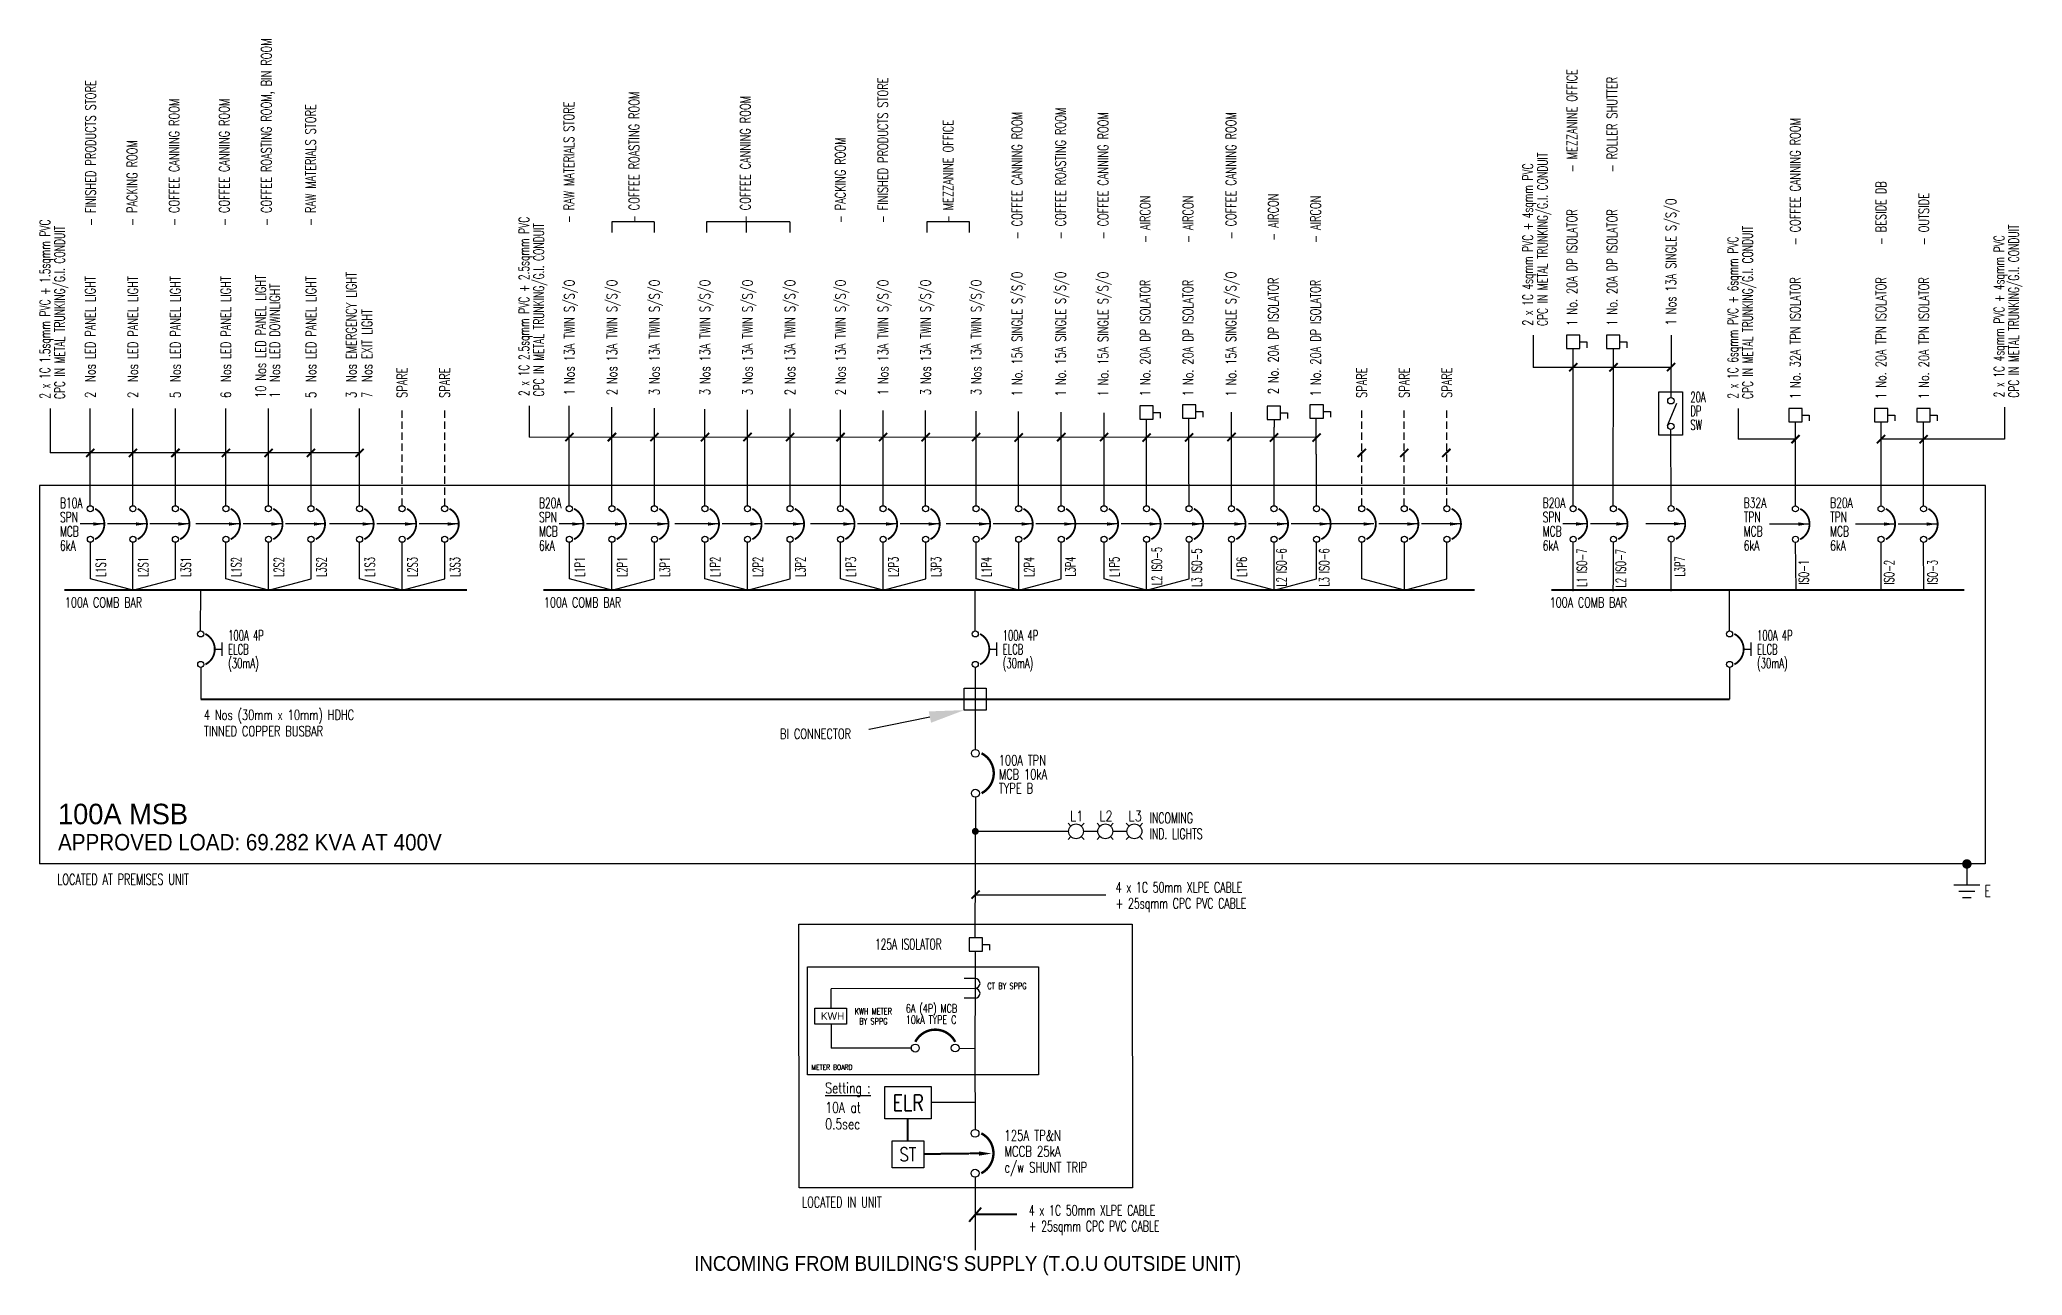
# Model space of a CAD drawing. Header units: millimetres. Extents: x 3957 to 37823, y 2026 to 23133.
import ezdxf
from ezdxf import colors
from ezdxf.entities.mleader import LeaderData, LeaderLine
from ezdxf.lldxf.tags import DXFTag
from ezdxf.math import Vec2, Vec3

# ---------------------------------------------------------------- set-up
doc = ezdxf.new("R2010")
doc.units = ezdxf.units.MM
doc.linetypes.add('DASHED', pattern=[0.75, 0.5, -0.25])
doc.linetypes.add('HIDDEN', pattern=[0.375, 0.25, -0.125])
for name, color, linetype in [('E-_-------_R-', 2, 'Continuous'), ('E-SLD-FRAME', 8, 'Continuous'), ('E-SLD-LEGENDF', 2, 'Continuous'), ('E-SLD-T1', 2, 'Continuous'), ('SLD', 2, 'Continuous'), ('SLD-LINE', 7, 'Continuous'), ('SLD-TXT', 7, 'Continuous'), ('TXT', 7, 'Continuous')]:
    doc.layers.add(name, color=color, linetype=linetype)
doc.styles.add('ARIAL', font='arial.ttf', dxfattribs={"width": 0.95})
doc.styles.add('ROMANS', font='romans.shx', dxfattribs={"width": 0.8})
doc.styles.add('SIMPLEX', font='simplex.shx', dxfattribs={"width": 0.75})
doc.styles.add('SLD-TXT', font='romans.shx', dxfattribs={"width": 0.75})
doc.styles.get("Standard").update_dxf_attribs({"font": 'arial.ttf'})
tags = doc.linetypes.add('CENTER', pattern=[2, 1.25, -0.25, 0.25, -0.25]).pattern_tags.tags
tags[10:11] = [DXFTag(74, 4), DXFTag(75, 0), DXFTag(340, '0'), DXFTag(46, 1.0), DXFTag(50, 0.0), DXFTag(44, 0.0), DXFTag(45, 0.0)]
tags[8:9] = [DXFTag(74, 4), DXFTag(75, 0), DXFTag(340, '0'), DXFTag(46, 1.0), DXFTag(50, 0.0), DXFTag(44, 0.0), DXFTag(45, 0.0)]
tags[6:7] = [DXFTag(74, 4), DXFTag(75, 0), DXFTag(340, '0'), DXFTag(46, 1.0), DXFTag(50, 0.0), DXFTag(44, 0.0), DXFTag(45, 0.0)]
tags[4:5] = [DXFTag(74, 4), DXFTag(75, 0), DXFTag(340, '0'), DXFTag(46, 1.0), DXFTag(50, 0.0), DXFTag(44, 0.0), DXFTag(45, 0.0)]
doc.dimstyles.new('A', dxfattribs={"dimtxt": 0.18, "dimasz": 150, "dimexe": 0.18, "dimexo": 0.0625, "dimgap": 0.09, "dimtad": 0, "dimtih": 1, "dimtoh": 1, "dimdec": 4, "dimzin": 0, "dimdsep": 46, "dimtxsty": 'Standard', "dimcen": 0.09, "dimadec": 0, "dimazin": 0, "dimtfac": 1, "dimtdec": 4, "dimtofl": 0, "dimtmove": 0, "dimatfit": 3, "dimfxl": 1, "dimtolj": 1, "dimtzin": 0, "dimarcsym": 0})

# ---------------------------------------------------------------- blocks, each defined once
blk = doc.blocks.new('MCCB')
at = {"color": 3}
for centre in [(-1, 548), (0, 49)]:
    blk.add_circle(centre, 49.5, dxfattribs=at)
at = {"layer": 'E-SLD-LEGENDF', "const_width": 30}
blk.add_lwpolyline([(77, 49, 0.611384), (77, 548)], format="xyb", dxfattribs=at)
blk = doc.blocks.new('RCCB')
at = {"color": 3}
for centre in [(-1, 548), (0, 49)]:
    blk.add_circle(centre, 49.5, dxfattribs=at)
at = {"layer": 'E-SLD-LEGENDF'}
blk.add_line((350, 190), (350, 408), dxfattribs=at)
at = {"layer": 'E-SLD-LEGENDF', "linetype": 'ByBlock'}
blk.add_line((230, 299), (350, 299), dxfattribs=at)
at = {"layer": 'E-SLD-LEGENDF', "const_width": 30}
blk.add_lwpolyline([(77, 49, 0.611384), (77, 548)], format="xyb", dxfattribs=at)
blk = doc.blocks.new('DP ISOL')
at = {"layer": 'SLD', "color": 3, "linetype": 'Continuous', "ltscale": 0.5}
for p, q in [((141, -289), (20, -289)), ((141, -141), (141, -289))]:
    blk.add_line(p, q, dxfattribs=at)
blk.add_lwpolyline([(0, 141), (0, -141), (282, -141), (282, 141)], close=True, dxfattribs=at)

msp = doc.modelspace()

# ---------------------------------------------------------------- linework, layer by layer
for p, q in [((13729, 20025), (14456, 20025)), ((13729, 20024), (13729, 19837)), ((14453, 20024), (14453, 19837)), ((15346, 20025), (16772, 20025)), ((15346, 20024), (15346, 19837)), ((16024, 20024), (16024, 19837)), ((16772, 20024), (16772, 19837)), ((19111, 20025), (19838, 20025)), ((19111, 20024), (19111, 19837)), ((19835, 20024), (19835, 19837)), ((31827, 18087), (31820, 17018)), ((25041, 16647), (25041, 16516)), ((33949, 16310), (32969, 16310)), ((19938, 11867), (19938, 11010)), ((19941, 10194), (19933, 7793)), ((19940, 8528), (22166, 8528)), ((19934, 7564), (19935, 7138)), ((17479, 6588), (17479, 6921)), ((17479, 6318), (17479, 5909)), ((18845, 5906), (17479, 5909)), ((19662, 5903), (19933, 5905)), ((19933, 5784), (19936, 4519))]:
    msp.add_line(p, q)
for points in [[(31616, 16380), (31616, 17120), (32017, 17120), (32017, 16380)], [(19751, 12053), (20123, 12053), (20123, 11681), (19751, 11681)], [(16923, 8025), (22619, 8025), (22626, 3519), (16930, 3519)]]:
    msp.add_lwpolyline(points, close=True)
at = {"color": 3}
msp.add_lwpolyline([(31764, 16541), (31920, 16923)], dxfattribs=at)
msp.add_lwpolyline([(17200, 6588), (17740, 6588), (17740, 6318), (17200, 6318)], close=True, dxfattribs=at)
at = {"layer": 'E-_-------_R-', "color": 0, "lineweight": 40}
for p, q in [((19835, 2945), (20039, 3182)), ((20649, 3063), (19937, 3063))]:
    msp.add_line(p, q, dxfattribs=at)
at = {"layer": 'E-_-------_R-', "color": 0, "linetype": 'HIDDEN', "lineweight": 40, "ltscale": 10}
for points in [[(18788, 4326), (18788, 4699)], [(20003, 4106), (19057, 4095)]]:
    msp.add_lwpolyline(points, dxfattribs=at)
at = {"layer": 'E-SLD-FRAME', "color": 7, "linetype": 'CENTER'}
for p, q in [((37192, 15517), (3957, 15517)), ((3957, 15517), (3957, 9053)), ((37189, 15517), (37188, 9053)), ((37188, 9053), (3957, 9053))]:
    msp.add_line(p, q, dxfattribs=at)
at = {"layer": 'E-SLD-FRAME', "color": 7, "linetype": 'CENTER', "ltscale": 1.5}
msp.add_lwpolyline([(17070, 7294), (21017, 7294), (21017, 5450), (17070, 5450)], close=True, dxfattribs=at)
at = {"layer": 'SLD', "color": 7}
for p, q in [((29465, 18084), (29465, 17536)), ((31827, 17536), (29465, 17536)), ((4137, 16833), (4137, 16074)), ((12320, 16879), (12320, 16344)), ((32969, 16834), (32969, 16310)), ((37516, 16856), (37516, 16309)), ((25768, 16337), (12320, 16344)), ((37516, 16309), (35409, 16308)), ((9421, 16074), (4137, 16074))]:
    msp.add_line(p, q, dxfattribs=at)
at = {"layer": 'SLD', "const_width": 33}
for points in [[(4377, 13732), (11259, 13732)], [(12559, 13732), (28467, 13732)], [(29775, 13733), (36831, 13732)], [(6708, 11867), (32823, 11867)]]:
    msp.add_lwpolyline(points, dxfattribs=at)
at = {"layer": 'SLD', "lineweight": -3}
for centre in [(31819, 16964), (31819, 16529)]:
    msp.add_circle(centre, 54.2, dxfattribs=at)
at = {"layer": 'SLD-LINE', "linetype": 'ByBlock'}
for p, q in [((30150, 15173), (30153, 17855)), ((30835, 15173), (30838, 17855)), ((4822, 15172), (4822, 16833)), ((5549, 15172), (5549, 16833)), ((6276, 15172), (6276, 16833)), ((7138, 15172), (7138, 16833)), ((7865, 15172), (7865, 16833)), ((9421, 15172), (9421, 16833)), ((13004, 15172), (13004, 16877)), ((13731, 15172), (13731, 16858)), ((14458, 15172), (14458, 16838)), ((15320, 15172), (15320, 16819)), ((16047, 15172), (16047, 16809)), ((16774, 15172), (16774, 16828)), ((17636, 15172), (17636, 16809)), ((18363, 15172), (18363, 16799)), ((19090, 15172), (19090, 16799)), ((19952, 15172), (19952, 16789)), ((22137, 15172), (22137, 16760)), ((24314, 15172), (24314, 16770)), ((33947, 15171), (33947, 16604)), ((35409, 15171), (35409, 16604)), ((36136, 15171), (36136, 16604)), ((31824, 15176), (31820, 16484)), ((6706, 13034), (6708, 13732)), ((19936, 13034), (19938, 13732)), ((32821, 13034), (32823, 13732))]:
    msp.add_line(p, q, dxfattribs=at)
at = {"layer": 'SLD-LINE', "linetype": 'DASHED'}
for p, q in [((8592, 15172), (8592, 16833)), ((20679, 15172), (20679, 16779)), ((21406, 15172), (21406, 16770)), ((22864, 15172), (22863, 16651)), ((23590, 15172), (23584, 16668)), ((25767, 15172), (25761, 16668)), ((25041, 15172), (25041, 16516))]:
    msp.add_line(p, q, dxfattribs=at)
at = {"layer": 'SLD-LINE', "linetype": 'DASHED', "ltscale": 250}
for p, q in [((10148, 15172), (10148, 16833)), ((10875, 15172), (10875, 16833)), ((26539, 15172), (26539, 16833)), ((27266, 15172), (27266, 16833)), ((27993, 15172), (27993, 16833))]:
    msp.add_line(p, q, dxfattribs=at)
at = {"layer": 'SLD-LINE'}
for p, q in [((4823, 13925), (4823, 14548)), ((5550, 13732), (5550, 14548)), ((6276, 13925), (6276, 14548)), ((7139, 13925), (7139, 14548)), ((7866, 13732), (7866, 14548)), ((8592, 13925), (8592, 14548)), ((9422, 13925), (9422, 14548)), ((10149, 13732), (10149, 14548)), ((10876, 13925), (10876, 14548)), ((13005, 13925), (13005, 14548)), ((13732, 13732), (13732, 14548)), ((14459, 13925), (14459, 14548)), ((15321, 13925), (15321, 14548)), ((16048, 13732), (16048, 14548)), ((16775, 13925), (16775, 14548)), ((17637, 13925), (17637, 14548)), ((18364, 13732), (18364, 14548)), ((19091, 13925), (19091, 14548)), ((19953, 13925), (19953, 14548)), ((20680, 13732), (20680, 14548)), ((21407, 13925), (21407, 14548)), ((22138, 13925), (22138, 14548)), ((22864, 13732), (22864, 14548)), ((23591, 13925), (23591, 14548)), ((24315, 13925), (24315, 14548)), ((25041, 13732), (25041, 14548)), ((25768, 13925), (25768, 14548)), ((26540, 13925), (26540, 14548)), ((27267, 13732), (27267, 14548)), ((27994, 13925), (27994, 14548)), ((30151, 13926), (30151, 14549)), ((30839, 13926), (30839, 14549)), ((31825, 13929), (31825, 14552)), ((33958, 13732), (33948, 14547)), ((35410, 13731), (35410, 14547)), ((36138, 13730), (36137, 14547)), ((5550, 13732), (4823, 13925)), ((5550, 13732), (6276, 13925)), ((7866, 13732), (7139, 13925)), ((7866, 13732), (8592, 13925)), ((10149, 13732), (9422, 13925)), ((10149, 13732), (10876, 13925)), ((13732, 13732), (13005, 13925)), ((13732, 13732), (14459, 13925)), ((16048, 13732), (15321, 13925)), ((16048, 13732), (16775, 13925)), ((18364, 13732), (17637, 13925)), ((18364, 13732), (19091, 13925)), ((20680, 13732), (19953, 13925)), ((20680, 13732), (21407, 13925)), ((22864, 13732), (22138, 13925)), ((22864, 13732), (23591, 13925)), ((25041, 13732), (24315, 13925)), ((25041, 13732), (25768, 13925)), ((27267, 13732), (26540, 13925)), ((27267, 13732), (27994, 13925)), ((30148, 13710), (30151, 13926)), ((30836, 13710), (30839, 13926)), ((31822, 13713), (31825, 13929))]:
    msp.add_line(p, q, dxfattribs=at)
at = {"layer": 'SLD-TXT', "const_width": 33.1}
for points in [[(30080, 17467), (30220, 17607)], [(30768, 17467), (30909, 17607)], [(31754, 17470), (31894, 17610)], [(12935, 16274), (13075, 16415)], [(13661, 16274), (13802, 16415)], [(14388, 16274), (14529, 16415)], [(15251, 16274), (15391, 16415)], [(15977, 16274), (16118, 16415)], [(16704, 16274), (16845, 16415)], [(17567, 16274), (17707, 16415)], [(18293, 16274), (18434, 16415)], [(19020, 16274), (19161, 16415)], [(19883, 16274), (20023, 16415)], [(20609, 16267), (20750, 16407)], [(21336, 16274), (21477, 16414)], [(22067, 16274), (22208, 16415)], [(22794, 16267), (22934, 16407)], [(23521, 16268), (23661, 16408)], [(24244, 16274), (24385, 16415)], [(24971, 16267), (25111, 16408)], [(25698, 16268), (25838, 16408)], [(33877, 16238), (34017, 16378)], [(35339, 16238), (35479, 16378)], [(36066, 16238), (36206, 16378)], [(4752, 16004), (4892, 16144)], [(5479, 16004), (5619, 16144)], [(6205, 16004), (6346, 16144)], [(7068, 16004), (7208, 16144)], [(7795, 16004), (7935, 16144)], [(8520, 16004), (8660, 16144)], [(9351, 16004), (9492, 16144)], [(26469, 16004), (26610, 16144)], [(27196, 16004), (27336, 16144)], [(27914, 16004), (28055, 16144)], [(19873, 8461), (20013, 8601)]]:
    msp.add_lwpolyline(points, dxfattribs=at)
at = {"layer": 'TXT', "color": 7}
for p, q in [((6708, 12410), (6708, 11867)), ((19938, 12410), (19938, 11867)), ((32823, 12410), (32823, 11867)), ((19935, 7138), (19933, 5784)), ((19938, 3703), (19938, 2454))]:
    msp.add_line(p, q, dxfattribs=at)
at = {"layer": 'TXT'}
for p, q in [((21533, 9610), (19939, 9610)), ((22031, 9610), (21786, 9610)), ((22530, 9610), (22284, 9610)), ((36876, 9053), (36876, 8699)), ((19934, 6928), (17479, 6921)), ((19935, 4976), (19183, 4976))]:
    msp.add_line(p, q, dxfattribs=at)
at = {"layer": 'TXT', "color": 3}
for p, q in [((21522, 9748), (21570, 9700)), ((21522, 9472), (21570, 9521)), ((21749, 9700), (21797, 9748)), ((21749, 9521), (21797, 9472)), ((22020, 9748), (22068, 9700)), ((22020, 9472), (22068, 9521)), ((22247, 9700), (22295, 9748)), ((22247, 9521), (22295, 9472)), ((22518, 9748), (22567, 9700)), ((22518, 9472), (22567, 9521)), ((22746, 9700), (22794, 9748)), ((22746, 9521), (22794, 9472))]:
    msp.add_line(p, q, dxfattribs=at)
at = {"layer": 'TXT', "color": 5}
for p, q in [((36655, 8699), (37096, 8699)), ((36738, 8590), (37013, 8590)), ((36803, 8481), (36948, 8481)), ((19934, 7098), (19747, 7098)), ((19934, 6758), (19747, 6758))]:
    msp.add_line(p, q, dxfattribs=at)
at = {"layer": 'TXT'}
for points, const_width in [([(19910, 9610, 1), (19969, 9610, 1)], 58.3), ([(36835, 9053, 1), (36916, 9053, 1)], 80.5)]:
    msp.add_lwpolyline(points, format="xyb", close=True, dxfattribs=dict(at, const_width=const_width))
at = {"layer": 'TXT', "color": 5}
for points in [[(18392, 5253), (19183, 5253), (19183, 4699), (18392, 4699)], [(18519, 4326), (19057, 4326), (19057, 3863), (18519, 3863)]]:
    msp.add_lwpolyline(points, close=True, dxfattribs=at)
at = {"layer": 'TXT', "color": 3}
for centre in [(21659, 9610), (22158, 9610), (22656, 9610)]:
    msp.add_circle(centre, 127, dxfattribs=at)
at = {"layer": 'TXT', "color": 5}
for centre in [(19934, 7013), (19934, 6843)]:
    msp.add_arc(centre, 84.9, 270, 90, dxfattribs=at)
at = {"layer": 'TXT', "linetype": 'DASHED'}
msp.add_solid([(20003, 4142), (20218, 4106), (20003, 4070)], dxfattribs=at)

# ---------------------------------------------------------------- block references
at = {"layer": 'E-SLD-LEGENDF', "linetype": 'ByBlock', "xscale": 1.043890447483075, "yscale": 1.043890447483075, "zscale": 1.043890447483075}
for p in [(6708, 12410), (19938, 12410), (32823, 12410)]:
    msp.add_blockref('RCCB', p, dxfattribs=at)
at = {"layer": 'SLD', "xscale": 0.81, "yscale": 0.81, "zscale": 0.81, "rotation": 90}
for p in [(30149, 17855), (30834, 17855), (22864, 16651), (23592, 16668), (25039, 16647), (25769, 16668), (33947, 16604), (35409, 16604), (36136, 16604), (19946, 7564)]:
    msp.add_blockref('DP ISOL', p, dxfattribs=at)
at = {"layer": 'SLD', "lineweight": -3}
for p, xscale, yscale, zscale in [((4823, 14548), 1.043890447483075, 1.043890447483075, 1.043890447483075), ((5550, 14548), 1.043890447483075, 1.043890447483075, 1.043890447483075), ((6276, 14548), 1.043890447483075, 1.043890447483075, 1.043890447483075), ((7139, 14548), 1.043890447483075, 1.043890447483075, 1.043890447483075), ((7866, 14548), 1.043890447483075, 1.043890447483075, 1.043890447483075), ((8592, 14548), 1.043890447483075, 1.043890447483075, 1.043890447483075), ((9422, 14548), 1.043890447483075, 1.043890447483075, 1.043890447483075), ((10149, 14548), 1.043890447483075, 1.043890447483075, 1.043890447483075), ((10876, 14548), 1.043890447483075, 1.043890447483075, 1.043890447483075), ((13005, 14548), 1.043890447483075, 1.043890447483075, 1.043890447483075), ((13732, 14548), 1.043890447483075, 1.043890447483075, 1.043890447483075), ((14459, 14548), 1.043890447483075, 1.043890447483075, 1.043890447483075), ((15321, 14548), 1.043890447483075, 1.043890447483075, 1.043890447483075), ((16048, 14548), 1.043890447483075, 1.043890447483075, 1.043890447483075), ((16775, 14548), 1.043890447483075, 1.043890447483075, 1.043890447483075), ((17637, 14548), 1.043890447483075, 1.043890447483075, 1.043890447483075), ((18364, 14548), 1.043890447483075, 1.043890447483075, 1.043890447483075), ((19091, 14548), 1.043890447483075, 1.043890447483075, 1.043890447483075), ((19953, 14548), 1.043890447483075, 1.043890447483075, 1.043890447483075), ((20680, 14548), 1.043890447483075, 1.043890447483075, 1.043890447483075), ((21407, 14548), 1.043890447483075, 1.043890447483075, 1.043890447483075), ((22138, 14548), 1.043890447483075, 1.043890447483075, 1.043890447483075), ((22864, 14548), 1.043890447483075, 1.043890447483075, 1.043890447483075), ((23591, 14548), 1.043890447483075, 1.043890447483075, 1.043890447483075), ((24315, 14548), 1.043890447483075, 1.043890447483075, 1.043890447483075), ((25041, 14548), 1.043890447483075, 1.043890447483075, 1.043890447483075), ((25768, 14548), 1.043890447483075, 1.043890447483075, 1.043890447483075), ((26540, 14548), 1.043890447483075, 1.043890447483075, 1.043890447483075), ((27267, 14548), 1.043890447483075, 1.043890447483075, 1.043890447483075), ((27994, 14548), 1.043890447483075, 1.043890447483075, 1.043890447483075), ((30151, 14549), 1.043890447483075, 1.043890447483075, 1.043890447483075), ((30839, 14549), 1.043890447483075, 1.043890447483075, 1.043890447483075), ((31825, 14552), 1.043890447483075, 1.043890447483075, 1.043890447483075), ((33948, 14547), 1.043890447483075, 1.043890447483075, 1.043890447483075), ((35410, 14547), 1.043890447483075, 1.043890447483075, 1.043890447483075), ((36137, 14547), 1.043890447483075, 1.043890447483075, 1.043890447483075), ((19940, 10194), 1.365952055823138, 1.365952055823138, 1.365952055823138), ((19935, 3703), 1.365952055823138, 1.365952055823138, 1.365952055823138)]:
    msp.add_blockref('MCCB', p, dxfattribs=dict(at, xscale=xscale, yscale=yscale, zscale=zscale))
at = {"layer": 'SLD', "lineweight": -3, "xscale": 1.365952055823138, "yscale": 1.365952055823138, "zscale": 1.365952055823138, "rotation": 90}
msp.add_blockref('MCCB', (19662, 5909), dxfattribs=at)

# ---------------------------------------------------------------- texts
at = {"color": 0, "linetype": 'ByBlock', "attachment_point": 1, "style": 'SLD-TXT'}
for s, insert, char_height, width, line_spacing_factor in [('{\\W0.7;100A COMB BAR}', (4388, 13605), 170.59, 7653.88, 0.890323), ('{\\W0.7;100A COMB BAR}', (12570, 13605), 170.59, 7653.88, 0.890323), ('{\\W0.7;100A COMB BAR}', (29750, 13605), 170.59, 7653.88, 0.890323), ('{\\W0.7;4 Nos (30mm x 10mm) HDHC \\PTINNED COPPER BUSBAR}', (6762, 11687), 175, 5732.3, 0.952941), ('{\\W0.7;BI CONNECTOR}', (16603, 11363), 175, 5732.3, 0.952941), ('{\\W0.7;100A TPN \\PMCB 10kA \\PTYPE B}', (20341, 10911), 175, 1118.38, 0.818814), ('{\\W0.65;LOCATED AT PREMISES UNIT}', (4258, 8883), 185, 4322.39, 0.818814), ('{\\W0.7;6A (4P) MCB 10kA TYPE C}', (18753, 6657), 142.36, 1359.74, 0.818814), ('{\\W0.65;LOCATED IN UNIT}', (16979, 3368), 185, 4322.39, 0.818814)]:
    msp.add_mtext(s, dxfattribs=dict(at, insert=insert, char_height=char_height, width=width, line_spacing_factor=line_spacing_factor))
at = {"color": 0, "insert": (17300, 6516), "char_height": 123.1, "width": 443.33, "attachment_point": 1, "style": 'ARIAL'}
msp.add_mtext('{\\W1;KWH}', dxfattribs=at)
at = {"layer": 'E-SLD-T1', "color": 7, "style": 'ROMANS', "width": 0.7}
msp.add_text('METER BOARD', height=87.43, dxfattribs=at).set_placement((17141, 5536))
at = {"layer": 'SLD-TXT', "style": 'SLD-TXT'}
for s, height, width, p in [('- COFFEE ROASTING ROOM, BIN ROOM', 175, 0.7, (7918, 19952)), ('- FINISHED PRODUCTS STORE', 175, 0.7, (4915, 19952)), ('- FINISHED PRODUCTS STORE', 175, 0.7, (18446, 19998)), ('1 No. 20A DP ISOLATOR     - MEZZANINE OFFICE', 175, 0.7, (30217, 18247)), ('1 No. 20A DP ISOLATOR     - ROLLER SHUTTER', 175, 0.7, (30902, 18247)), ('- COFFEE CANNING ROOM', 175, 0.7, (6342, 19952)), ('- COFFEE CANNING ROOM', 175, 0.7, (7198, 19952)), ('- RAW MATERIALS STORE', 175, 0.7, (8672, 19952)), ('- RAW MATERIALS STORE', 175, 0.7, (13084, 19998)), ('- COFFEE ROASTING ROOM', 175, 0.7, (14197, 19998)), ('- COFFEE CANNING ROOM', 175, 0.7, (16098, 19998)), ('- MEZZANINE OFFICE', 175, 0.7, (19562, 19998)), ('1 No. 15A SINGLE S/S/O    - COFFEE CANNING ROOM', 175, 0.7, (20740, 17042)), ('1 No. 15A SINGLE S/S/O    - COFFEE ROASTING ROOM', 175, 0.7, (21482, 17042)), ('1 No. 15A SINGLE S/S/O    - COFFEE CANNING ROOM', 175, 0.7, (22208, 17039)), ('1 No. 15A SINGLE S/S/O    - COFFEE CANNING ROOM', 175, 0.7, (24393, 17039)), ('1 No. 32A TPN ISOLATOR    - COFFEE CANNING ROOM', 175, 0.7, (34031, 16995)), ('- PACKING ROOM', 175, 0.7, (5623, 19952)), ('- PACKING ROOM', 175, 0.7, (17721, 19998)), ('2 x 1C 4sqmm PVC + 4sqmm PVC', 175, 0.65, (29462, 18250)), ('CPC IN METAL TRUNKING/G.I. CONDUIT ', 175, 0.65, (29714, 18244)), ('1 No. 20A TPN ISOLATOR    - BESIDE DB', 175, 0.7, (35495, 16997)), ('1 No. 20A DP ISOLATOR     - AIRCON', 175, 0.7, (22927, 17042)), ('1 No. 20A DP ISOLATOR     - AIRCON', 175, 0.7, (23661, 17042)), ('2 No. 20A DP ISOLATOR     - AIRCON', 175, 0.7, (25116, 17077)), ('1 No. 20A DP ISOLATOR     - AIRCON', 175, 0.7, (25838, 17042)), ('1 Nos 13A SINGLE S/S/O ', 175, 0.7, (31907, 18253)), ('1 No. 20A TPN ISOLATOR    - OUTSIDE', 175, 0.7, (36228, 16996)), ('2 x 1C 1.5sqmm PVC + 1.5sqmm PVC', 175, 0.65, (4135, 17000)), ('2 x 1C 2.5sqmm PVC + 2.5sqmm PVC', 175, 0.65, (12317, 17046)), ('CPC IN METAL TRUNKING/G.I. CONDUIT ', 175, 0.65, (12569, 17039)), ('CPC IN METAL TRUNKING/G.I. CONDUIT ', 175, 0.65, (4386, 16993)), ('2 x 1C 6sqmm PVC + 6sqmm PVC', 175, 0.65, (32966, 17000)), ('CPC IN METAL TRUNKING/G.I. CONDUIT ', 175, 0.65, (33218, 16994)), ('2 x 1C 4sqmm PVC + 4sqmm PVC', 175, 0.65, (37513, 17023)), ('CPC IN METAL TRUNKING/G.I. CONDUIT ', 175, 0.65, (37764, 17016)), ('2  Nos LED PANEL LIGHT', 175, 0.7, (4909, 17014)), ('2  Nos LED PANEL LIGHT', 175, 0.7, (5636, 17014)), ('5  Nos LED PANEL LIGHT', 175, 0.7, (6363, 17014)), ('6  Nos LED PANEL LIGHT', 175, 0.7, (7225, 17014)), ('10 Nos LED PANEL LIGHT', 175, 0.7, (7820, 17014)), ('5  Nos LED PANEL LIGHT', 175, 0.7, (8679, 17014)), ('3  Nos EMERGENCY LIGHT', 175, 0.7, (9367, 17014)), ('1 Nos 13A TWIN S/S/O', 175, 0.7, (13092, 17060)), ('2 Nos 13A TWIN S/S/O ', 175, 0.7, (13819, 17060)), ('3 Nos 13A TWIN S/S/O ', 175, 0.7, (14545, 17060)), ('3 Nos 13A TWIN S/S/O ', 175, 0.7, (15408, 17060)), ('3 Nos 13A TWIN S/S/O ', 175, 0.7, (16135, 17060)), ('2 Nos 13A TWIN S/S/O ', 175, 0.7, (16861, 17060)), ('2 Nos 13A TWIN S/S/O ', 175, 0.7, (17724, 17060)), ('1 Nos 13A TWIN S/S/O ', 175, 0.7, (18451, 17060)), ('3 Nos 13A TWIN S/S/O ', 175, 0.7, (19177, 17060)), ('3 Nos 13A TWIN S/S/O ', 175, 0.7, (20040, 17060)), ('1  Nos LED DOWNLIGHT', 175, 0.7, (8061, 17014)), ('7  Nos EXIT LIGHT', 175, 0.7, (9636, 17014)), ('SPARE', 175, 0.7, (10235, 17014)), ('SPARE', 175, 0.7, (10962, 17014)), ('SPARE', 175, 0.7, (26626, 17014)), ('SPARE', 175, 0.7, (27353, 17014)), ('SPARE', 175, 0.7, (28080, 17014)), ('L1S1', 170.6, 0.6, (5085, 13956)), ('L2S1', 170.6, 0.6, (5812, 13956)), ('L3S1', 170.6, 0.6, (6538, 13956)), ('L1S2', 170.6, 0.6, (7401, 13956)), ('L2S2', 170.6, 0.6, (8128, 13956)), ('L3S2', 170.6, 0.6, (8854, 13956)), ('L1S3', 170.6, 0.6, (9684, 13956)), ('L2S3', 170.6, 0.6, (10411, 13956)), ('L3S3', 170.6, 0.6, (11138, 13956)), ('L1P1', 170.6, 0.6, (13267, 13956)), ('L2P1', 170.6, 0.6, (13994, 13956)), ('L3P1', 170.6, 0.6, (14721, 13956)), ('L1P2', 170.6, 0.6, (15583, 13956)), ('L2P2', 170.6, 0.6, (16310, 13956)), ('L3P2', 170.6, 0.6, (17037, 13956)), ('L1P3', 170.6, 0.6, (17899, 13956)), ('L2P3', 170.6, 0.6, (18626, 13956)), ('L3P3', 170.6, 0.6, (19353, 13956)), ('L1P4', 170.6, 0.6, (20215, 13956)), ('L2P4', 170.6, 0.6, (20942, 13956)), ('L3P4', 170.6, 0.6, (21648, 13960)), ('L1P5', 170.6, 0.6, (22400, 13956)), ('L2 ISO-5', 170.6, 0.6, (23126, 13813)), ('L3 ISO-5', 170.6, 0.6, (23807, 13787)), ('L1P6', 170.6, 0.6, (24576, 13956)), ('L2 ISO-6', 170.6, 0.6, (25252, 13789)), ('L3 ISO-6', 170.6, 0.6, (25984, 13789)), ('L1 ISO-7', 170.6, 0.6, (30386, 13786)), ('L2 ISO-7', 170.6, 0.6, (31048, 13777)), ('L3P7', 170.6, 0.6, (32055, 13963)), ('ISO-2', 170.6, 0.6, (35632, 13824)), ('ISO-3', 170.6, 0.6, (36375, 13824)), ('ISO-1', 170.6, 0.6, (34173, 13824))]:
    msp.add_text(s, height=height, rotation=90, dxfattribs=dict(at, width=width)).set_placement(p)
for s, height, width, p in [('125A ISOLATOR', 185.09, 0.6, (18229, 7590)), ('%%USetting :', 180, 0.75, (17376, 5135)), ('10A at', 180, 0.75, (17376, 4803)), ('0.5sec', 180, 0.75, (17376, 4522))]:
    msp.add_text(s, height=height, dxfattribs=dict(at, width=width)).set_placement(p)
at = {"layer": 'SLD-TXT', "attachment_point": 1, "style": 'SLD-TXT'}
for s, insert, char_height, width, line_spacing_factor in [('{\\W0.6;20A\\PDP \\PSW}', (32152, 17115), 175, 2442.69, 0.810811), ('{\\W0.65;B10A \\PSPN\\PMCB\\P6kA}', (4304, 15308), 175, 669.59, 0.833333), ('{\\W0.65;B20A \\PSPN\\PMCB\\P6kA}', (12486, 15308), 175, 669.59, 0.833333), ('{\\W0.65;B20A \\PSPN\\PMCB\\P6kA}', (29631, 15309), 175, 669.59, 0.833333), ('{\\W0.65;B32A \\PTPN\\PMCB\\P6kA}', (33064, 15309), 175, 669.59, 0.833333), ('{\\W0.65;B20A \\PTPN\\PMCB\\P6kA}', (34540, 15309), 175, 669.59, 0.833333), ('{\\W0.6;100A 4P\\PELCB \\P(30mA)}', (7177, 13044), 175, 2442.69, 0.810811), ('{\\W0.6;100A 4P\\PELCB \\P(30mA)}', (20407, 13044), 175, 2442.69, 0.810811), ('{\\W0.6;100A 4P\\PELCB \\P(30mA)}', (33292, 13044), 175, 2442.69, 0.810811), ('\\A1;{\\W0.65;INCOMING \\PIND. LIGHTS}', (22914, 9929), 180, 2416.57, 0.908108), ('{\\W0.65;4 x 1C 50mm XLPE CABLE \\P+ 25sqmm CPC PVC CABLE}', (22337, 8743), 180, 3901.15, 0.908108), ('\\pxqc;CT BY SPPG', (19558, 7023), 108.93, 1841.84, 0.934884), ('\\pxqc;KWH METER\\PBY SPPG', (17276, 6590), 108.93, 1841.84, 0.934884), ('{\\W0.7;125A TP&N \\PMCCB 25kA \\Pc/w SHUNT TRIP}', (20436, 4506), 180, 2416.57, 0.908108), ('{\\W0.65;4 x 1C 50mm XLPE CABLE \\P+ 25sqmm CPC PVC CABLE}', (20853, 3227), 180, 3901.15, 0.908108)]:
    msp.add_mtext(s, dxfattribs=dict(at, insert=insert, char_height=char_height, width=width, line_spacing_factor=line_spacing_factor))
at = {"layer": 'TXT', "style": 'SIMPLEX'}
for s, height, width, p in [('L1', 180, 0.8, (21559, 9783)), ('L2', 180, 0.8, (22057, 9783)), ('L3', 180, 0.8, (22556, 9783)), ('E', 194, 0.7, (37174, 8494))]:
    msp.add_text(s, height=height, dxfattribs=dict(at, width=width)).set_placement(p)
at = {"layer": 'TXT', "color": 3, "attachment_point": 1, "line_spacing_factor": 0.926797, "style": 'ARIAL'}
for s, insert, char_height, width in [('\\P100A MSB', (4271, 10622), 350, 4520.12), ('{\\W0.9;\\PAPPROVED LOAD: 69.282 KVA AT 400V}', (4271, 9997), 280, 6727.75), ("\\pxqc;{\\W0.9;INCOMING FROM BUILDING'S SUPPLY (T.O.U OUTSIDE UNIT)}", (15057, 2355), 253.13, 9503.29)]:
    msp.add_mtext(s, dxfattribs=dict(at, insert=insert, char_height=char_height, width=width))
at = {"layer": 'TXT', "attachment_point": 1, "line_spacing_factor": 0.818182, "style": 'SIMPLEX'}
for s, insert, char_height, width in [('{\\W0.8;ELR }', (18524, 5110), 274.2, 4969.97), ('{\\W0.8;ST} ', (18642, 4208), 233.07, 4224.48)]:
    msp.add_mtext(s, dxfattribs=dict(at, insert=insert, char_height=char_height, width=width))

# ---------------------------------------------------------------- leaders
ml = msp.add_multileader_mtext('Standard')
ml.set_content('', color=256)
ml.set_leader_properties()
ml.build(insert=Vec2(0, 0))
ml.multileader.update_dxf_attribs({"arrow_head_size": 600})
ctx = ml.context
ctx.base_point, ctx.arrow_head_size, ctx.plane_origin = Vec3(18116, 11352), 600, Vec3(19751, 11681)
ctx.text_align_type = 2
notes = []
notes.append((ctx, [(0, (1, 1, 0), (18128, 11352), (-1, 0), 8, [(0, [(19751, 11681)], 0, [])])]))
ctx.mtext.insert, ctx.mtext.alignment, ctx.mtext.flow_direction = Vec3(18118, 11354), 3, 5
at = {"layer": 'SLD-TXT'}
for points in [[(5048, 14860), (4647, 14860)], [(5775, 14860), (5115, 14860)], [(6501, 14860), (5841, 14860)], [(7364, 14860), (6627, 14860)], [(8091, 14860), (7431, 14860)], [(8817, 14860), (8157, 14860)], [(9647, 14860), (8910, 14860)], [(10374, 14860), (9714, 14860)], [(11101, 14860), (10441, 14860)], [(13230, 14860), (12830, 14860)], [(13957, 14860), (13297, 14860)], [(14684, 14860), (14024, 14860)], [(15546, 14860), (14809, 14860)], [(16273, 14860), (15613, 14860)], [(17000, 14860), (16340, 14860)], [(17862, 14860), (17125, 14860)], [(18589, 14860), (17929, 14860)], [(19316, 14860), (18656, 14860)], [(20178, 14860), (19441, 14860)], [(20905, 14860), (20245, 14860)], [(21632, 14860), (20972, 14860)], [(22363, 14860), (21626, 14860)], [(23089, 14860), (22429, 14860)], [(23816, 14860), (23156, 14860)], [(24539, 14860), (23803, 14860)], [(25266, 14860), (24606, 14860)], [(25993, 14860), (25333, 14860)], [(26745, 14860), (26008, 14860)], [(27492, 14860), (26832, 14860)], [(28219, 14860), (27559, 14860)], [(30376, 14861), (29975, 14861)], [(31064, 14861), (30448, 14861)], [(32050, 14864), (31391, 14864)], [(34173, 14859), (33503, 14859)], [(35635, 14859), (34975, 14859)], [(36362, 14859), (35702, 14859)]]:
    msp.add_leader(points, dimstyle='A', override={"dimasz": 175, "dimgap": 0.09, "dimtad": 0}, dxfattribs=at)
for ctx, leaders in notes:
    for number, flags, end, landing, length, lines in leaders:
        leader = LeaderData()
        leader.index, (leader.has_last_leader_line, leader.has_dogleg_vector, leader.attachment_direction) = number, flags
        leader.last_leader_point, leader.dogleg_vector, leader.dogleg_length = Vec3(end), Vec3(landing), length
        for number, points, colour, breaks in lines:
            line = LeaderLine()
            line.index, line.vertices, line.color, line.breaks = number, Vec3.list(points), colors.encode_raw_color(colour), breaks
            leader.lines.append(line)
        ctx.leaders.append(leader)

doc.saveas('drawing.dxf')
